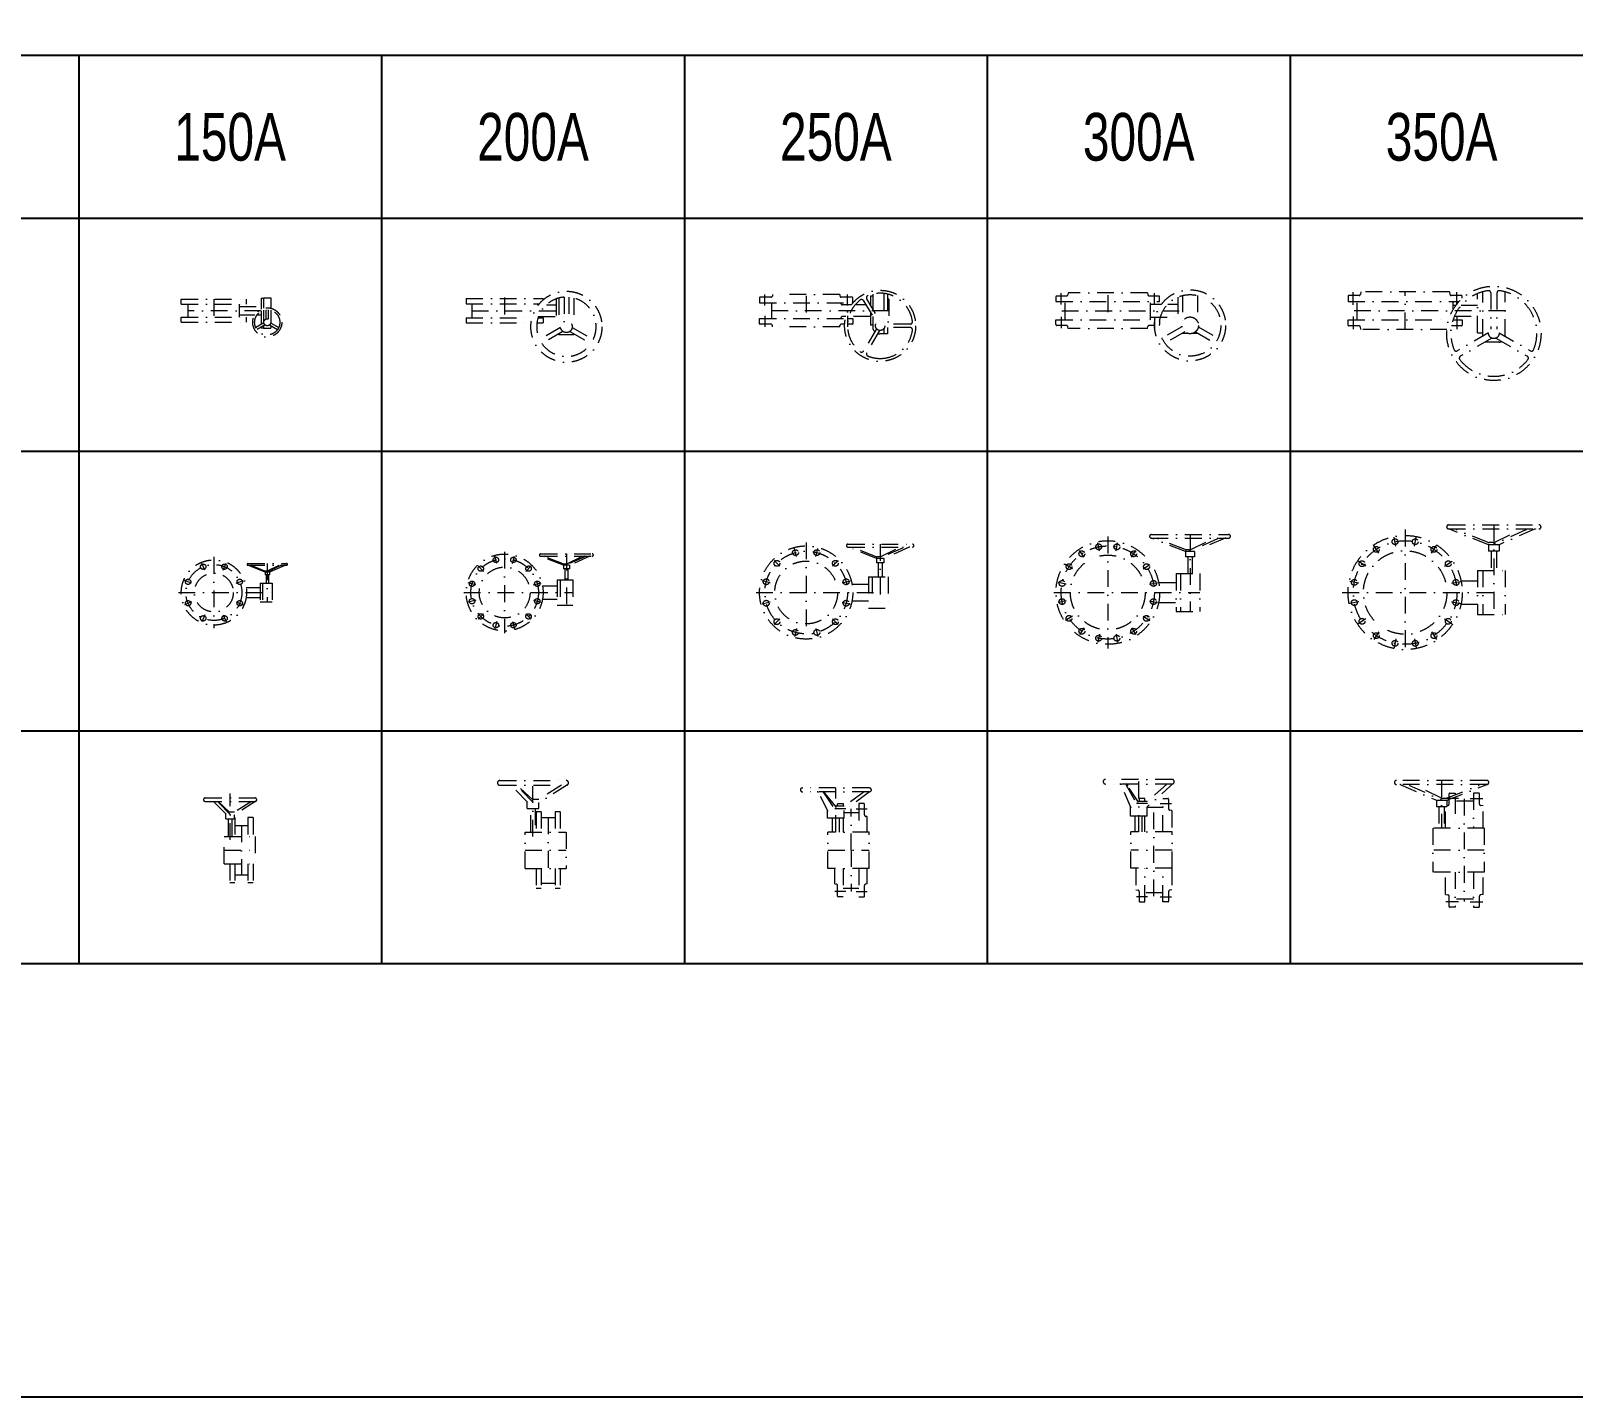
# Model space of a CAD drawing. Extents: x 0 to 60630, y 0 to 46389.
# Drawn here: x 13639 to 20259, y 0 to 5866 of the extents above; entities that cross this region are included whole.
import ezdxf
from ezdxf.enums import TextEntityAlignment as Align

# ---------------------------------------------------------------- set-up
doc = ezdxf.new("R2010")
doc.units = 0
doc.header["$LTSCALE"] = 30
doc.header["$MEASUREMENT"] = 0
doc.linetypes.add('DGN Style 4', pattern=[4.8, 2.4, -1.2, 0, -1.2])
doc.layers.add('L(c)', color=1, linetype='DGN Style 4', lineweight=5)
doc.layers.add('L(txt)', color=2, linetype='Continuous', lineweight=13)
doc.styles.add('Style-ENGINEERING', font='ENGINEERING.shx')

# ---------------------------------------------------------------- blocks, each defined once
blk = doc.blocks.new('*U669')
for p, q in [((193.5, 272.4), (-193.5, 272.4)), ((193.5, 254.4), (-193.5, 254.4)), ((-175.2, 253.6), (-22.5, 186.8)), ((-137.5, 250.9), (4.1, 186.8)), ((-3.9, 197.3), (-119.3, 254.4)), ((22.5, 186.8), (191.7, 253.6)), ((24.4, 196.8), (160, 250.9)), ((32.2, 199.9), (32.2, 214.7)), ((35.2, 217.7), (58.2, 217.7)), ((58.2, 217.7), (58.2, 210.3)), ((58.2, 200.9), (58.2, 67.2)), ((159.2, 217.7), (136.2, 217.7)), ((136.2, 217.7), (136.2, 67.2)), ((162.2, 170.6), (162.2, 214.7)), ((-22.5, 186.8), (-22.5, 159.8)), ((-22.5, 186.8), (22.5, 186.8)), ((-22.5, 159.8), (22.5, 159.8)), ((-11.3, 159.8), (-11.3, 67.2)), ((2.1, 195.8), (19.4, 195.8)), ((11.2, 159.8), (11.2, 67.2)), ((16.2, 67.2), (16.2, 159.8)), ((22.5, 186.8), (22.5, 159.8)), ((22.5, 163.8), (27.3, 164.7)), ((32.2, 170.6), (32.2, 190.7)), ((136.2, 183.2), (58.2, 183.2)), ((178.2, 162.7), (167.1, 164.7)), ((178.2, 67.2), (178.2, 162.7)), ((182.7, 67.2), (-37.8, 67.2)), ((-37.8, 67.2), (-37.8, -121.8)), ((182.7, 67.2), (182.7, -121.8)), ((182.7, -121.8), (-37.8, -121.8)), ((16.2, -217.3), (16.2, -121.8)), ((58.2, -121.8), (58.2, -272.3)), ((136.2, -121.8), (136.2, -272.3)), ((178.2, -217.3), (178.2, -121.8)), ((16.2, -217.3), (27.3, -219.4)), ((32.2, -269.3), (32.2, -225.3)), ((136.2, -237.8), (58.2, -237.8)), ((162.2, -269.3), (162.2, -225.3)), ((178.2, -217.3), (167.1, -219.4)), ((58.2, -272.3), (35.2, -272.3)), ((136.2, -272.3), (159.2, -272.3))]:
    blk.add_line(p, q)
for centre, radius, start, end in [((-193.5, 263.4), 9, 90, 270), ((193.5, 263.4), 9, 270, 90), ((-178.8, 245.4), 9, 66.38771, 90), ((-136.8, 252.6), 1.8, 90, 245.65654), ((35.2, 214.7), 3, 90, 180), ((159.2, 214.7), 3, 0, 90), ((159.3, 252.6), 1.8, 291.74583, 90), ((196.6, 241.1), 13.5, 97.96642, 111.54309), ((2.1, 209.3), 13.5, 243.68267, 270), ((19.4, 209.3), 13.5, 270, 291.74559), ((26.2, 170.6), 6, 280.61966, 360), ((168.2, 170.6), 6, 180, 259.38034), ((26.2, -225.3), 6, 0, 79.38034), ((168.2, -225.3), 6, 100.61966, 180), ((35.2, -269.3), 3, 180, 270), ((159.2, -269.3), 3, 270, 0)]:
    blk.add_arc(centre, radius, start, end)
at = {"layer": 'L(c)'}
for p, q in [((0, 272.4), (0, 67.2)), ((72.2, 195.2), (18.2, 195.2)), ((97.2, 193.2), (97.2, -247.8)), ((122.2, 195.2), (176.2, 195.2)), ((182.7, -27.3), (-37.8, -27.3)), ((72.2, -249.8), (18.2, -249.8)), ((122.2, -249.8), (176.2, -249.8))]:
    blk.add_line(p, q, dxfattribs=at)
blk = doc.blocks.new('*U671')
for centre, radius in [((0, 0), 245), ((-43.4, 218.2), 12.5), ((43.4, 218.2), 12.5), ((-185, 123.6), 12.5), ((0, 0), 179.1), ((-123.6, 185), 12.5), ((123.6, 185), 12.5), ((185, 123.6), 12.5), ((-218.2, 43.4), 12.5), ((218.2, 43.4), 12.5), ((-218.2, -43.4), 12.5), ((218.2, -43.4), 12.5), ((-185, -123.6), 12.5), ((185, -123.6), 12.5), ((-123.6, -185), 12.5), ((123.6, -185), 12.5), ((-43.4, -218.2), 12.5), ((43.4, -218.2), 12.5)]:
    blk.add_circle(centre, radius)
at = {"layer": 'L(c)'}
for p, q in [((-112.8, 168.8), (-134.4, 201.2)), ((-39.6, 199.1), (-47.2, 237.3)), ((39.6, 199.1), (47.2, 237.3)), ((112.8, 168.8), (134.5, 201.2)), ((-168.8, 112.8), (-201.2, 134.4)), ((168.8, 112.8), (201.2, 134.4)), ((-199.1, 39.6), (-237.3, 47.2)), ((199.1, 39.6), (237.4, 47.2)), ((-199.1, -39.6), (-237.3, -47.2)), ((199.1, -39.6), (237.4, -47.2)), ((-168.8, -112.8), (-201.2, -134.5)), ((168.8, -112.8), (201.2, -134.5)), ((-112.8, -168.8), (-134.4, -201.2)), ((112.8, -168.8), (134.5, -201.2)), ((-39.6, -199.1), (-47.2, -237.4)), ((39.6, -199.1), (47.2, -237.4))]:
    blk.add_line(p, q, dxfattribs=at)
blk.add_circle((0, 0), 222.5, dxfattribs=at)
blk = doc.blocks.new('*U670')
for p, q in [((30.4, 280.3), (417.6, 280.3)), ((30.6, 262.3), (417.6, 262.3)), ((201.6, 194.8), (30.6, 262.3)), ((199.7, 204.8), (64.1, 258.9)), ((222, 203.8), (204.7, 203.8)), ((361.6, 258.9), (219, 194.3)), ((228, 205.2), (343.4, 262.3)), ((399.3, 261.6), (246.6, 194.8)), ((201.6, 194.8), (201.6, 167.8)), ((246.6, 194.8), (201.6, 194.8)), ((246.6, 167.8), (201.6, 167.8)), ((212.8, 167.8), (212.8, 84.1)), ((235.3, 167.8), (235.3, 84.1)), ((246.6, 194.8), (246.6, 167.8)), ((153.9, 84.1), (272.7, 84.1)), ((153.9, 84.1), (153.9, -104.9)), ((176.4, 84.1), (176.4, -104.9)), ((272.7, 84.1), (272.7, -104.9)), ((83.3, 39.1), (153.9, 39.1)), ((83.3, -59.9), (153.9, -59.9)), ((153.9, -104.9), (272.7, -104.9))]:
    blk.add_line(p, q)
for centre, radius, start, end in [((30.6, 271.3), 9, 90, 270), ((417.6, 271.3), 9, 270, 90), ((64.8, 260.5), 1.8, 90, 248.25418), ((204.7, 217.3), 13.5, 248.25441, 270), ((222, 217.3), 13.5, 270, 296.31732), ((360.9, 260.5), 1.8, 294.34346, 90), ((402.9, 253.3), 9, 90, 113.61229)]:
    blk.add_arc(centre, radius, start, end)
at = {"layer": 'L(c)'}
for p, q in [((224.1, 280.3), (224.1, -104.9)), ((-156.6, 259.6), (-156.6, -280.4)), ((-426.6, -10.4), (272.7, -10.4))]:
    blk.add_line(p, q, dxfattribs=at)
blk.add_blockref('*U671', (-156.6, -10.4), dxfattribs=at)
blk = doc.blocks.new('*U672')
for p, q in [((-414.1, 159.2), (-414.1, 136.2)), ((-414.1, 136.2), (61.7, 136.2)), ((-367.1, 162.2), (-411.1, 162.2)), ((-374.6, 58.2), (-374.6, 136.2)), ((-359.1, 178.2), (-361.2, 167.1)), ((20.9, 178.2), (-359.1, 178.2)), ((20.9, 178.2), (23, 167.1)), ((72.9, 162.2), (28.9, 162.2)), ((36.4, 101.6), (36.4, 136.2)), ((75.9, 150.3), (75.9, 159.2)), ((141.4, 2.7), (141.4, 170.6)), ((163.9, -11.9), (163.9, 178.2)), ((198.1, 174.1), (198.1, 18)), ((225.1, 174.1), (225.1, 18)), ((260.2, -10.8), (260.2, 178)), ((36.4, 120.6), (48.9, 120.6)), ((42.5, 73.8), (141.4, 73.8)), ((71.9, 120.6), (141.4, 120.6)), ((-414.1, 35.2), (-414.1, 58.2)), ((-414.1, 58.2), (17.6, 58.2)), ((-367.1, 32.2), (-411.1, 32.2)), ((-359.1, 16.2), (-361.2, 27.3)), ((9.7, 16.2), (-359.1, 16.2)), ((72.9, 32.2), (29.9, 32.2)), ((36.5, 58.2), (75.9, 58.2)), ((189.2, 2.7), (54.1, -75.3)), ((75.9, 58.2), (75.9, 35.2)), ((141.4, 2.7), (163.9, 2.7)), ((233.9, 2.7), (369.1, -75.3)), ((202.7, -20.7), (67.6, -98.7)), ((233.2, -37.8), (173.1, -37.8)), ((220.4, -20.7), (355.6, -98.7))]:
    blk.add_line(p, q)
for radius in [202.5, 22.5]:
    blk.add_circle((211.6, 0), radius)
for centre, radius, start, end in [((-411.1, 159.2), 3, 90, 180), ((-367.1, 168.2), 6, 270, 349.38034), ((28.9, 168.2), 6, 190.61966, 270), ((211.6, 0), 184.5, 97.36589, 202.63413), ((72.9, 159.2), 3, 0, 90), ((189.1, 174.1), 9, 0, 97.36589), ((234.1, 174.1), 9, 82.63411, 180), ((211.6, 0), 184.5, 337.36587, 82.63411), ((-411.1, 35.2), 3, 180, 270), ((-367.1, 26.2), 6, 10.61966, 90), ((72.9, 35.2), 3, 270, 0), ((233.2, -10.8), 27, 270, 296.3863), ((49.6, -67.5), 9, 202.63413, 299.99999), ((72.1, -106.5), 9, 119.99999, 217.36588), ((211.6, 0), 184.5, 217.36588, 322.63412), ((351.1, -106.5), 9, 322.63412, 60.00001), ((373.6, -67.5), 9, 240.00004, 337.36587)]:
    blk.add_arc(centre, radius, start, end)
at = {"layer": 'L(c)'}
for p, q in [((-391.6, 122.2), (-391.6, 176.2)), ((-169.1, 17.1), (-169.1, 177.3)), ((53.4, 122.2), (53.4, 176.2)), ((-391.6, 72.2), (-391.6, 18.2)), ((260.2, 97.2), (-389.6, 97.2)), ((53.4, 72.2), (53.4, 18.2))]:
    blk.add_line(p, q, dxfattribs=at)
blk = doc.blocks.new('*U674')
for p, q in [((-19, 222.5), (-19, -222.5)), ((2, 222.5), (-19, 222.5)), ((5, 177.8), (5, 219.5)), ((19, 170), (9.7, 172)), ((19, -170), (19, 170)), ((5, -219.5), (5, -177.9)), ((19, -170), (9.7, -172)), ((-19, -222.5), (2, -222.5))]:
    blk.add_line(p, q)
for centre, radius, start, end in [((2, 219.5), 3, 0, 90), ((11, 177.8), 6, 180, 257.90524), ((11, -177.9), 6, 102.09476, 180), ((2, -219.5), 3, 270, 0)]:
    blk.add_arc(centre, radius, start, end)
blk = doc.blocks.new('*U673')
for p, q in [((-324.5, 24), (-324.5, 102)), ((41.5, 24), (41.5, 102)), ((41.5, 91), (89.1, 91)), ((115.9, 91), (159.5, 91)), ((159.5, 121.3), (159.5, -15.6)), ((179.5, 128.1), (179.5, 16.5)), ((243.5, 128.1), (243.5, 16.5)), ((-364, 3), (-364, 24)), ((-364, 24), (60.9, 24)), ((41.5, 35), (159.5, 35)), ((56.5, 35), (63.1, 35)), ((81, 19.9), (81, 3)), ((-319.4, 0), (-361, 0)), ((-311.5, -14), (-313.5, -4.8)), ((28.5, -14), (-311.5, -14)), ((28.5, -14), (30.5, -4.8)), ((59, 0), (36.3, 0)), ((176, -6), (92.3, -54.4)), ((188.5, -27.7), (104.8, -76)), ((179.3, -33), (179.5, -33)), ((179.5, -32.9), (179.5, -34)), ((179.5, -34), (199.6, -34)), ((199, -33.8), (199, -34)), ((223.3, -34), (243.5, -34)), ((234.5, -27.7), (319, -76.5)), ((243.5, -32.9), (243.5, -34)), ((247, -6), (331.5, -54.9))]:
    blk.add_line(p, q)
for radius in [152.5, 132, 36]:
    blk.add_circle((211.5, 0), radius)
for centre, radius, start, end in [((-361, 3), 3, 180, 270), ((78, 3), 3, 299.94241, 0), ((-319.4, -6), 6, 12.09476, 90), ((36.3, -6), 6, 90, 167.90524)]:
    blk.add_arc(centre, radius, start, end)
at = {"layer": 'L(c)'}
for p, q in [((-341.5, 90), (-341.5, 138)), ((58.5, 90), (58.5, 138)), ((-141.5, 129), (-141.5, -1)), ((-341.5, 36), (-341.5, -12)), ((-339.5, 63), (179.5, 63)), ((58.5, 36), (58.5, -12))]:
    blk.add_line(p, q, dxfattribs=at)
at = {"rotation": 90}
blk.add_blockref('*U674', (-141.5, 121), dxfattribs=at)
blk = doc.blocks.new('*U676')
for centre, radius in [((0, 0), 222.5), ((-39, 196.1), 12.5), ((39, 196.1), 12.5), ((0, 0), 160.5), ((-111.1, 166.3), 12.5), ((111.1, 166.3), 12.5), ((-166.3, 111.1), 12.5), ((166.3, 111.1), 12.5), ((-196.2, 39), 12.5), ((196.2, 39), 12.5), ((-196.2, -39), 12.5), ((196.2, -39), 12.5), ((-166.3, -111.1), 12.5), ((166.3, -111.1), 12.5), ((-111.1, -166.3), 12.5), ((-39, -196.2), 12.5), ((39, -196.2), 12.5), ((111.1, -166.3), 12.5)]:
    blk.add_circle(centre, radius)
at = {"layer": 'L(c)'}
for p, q in [((-35.6, 179), (-42.4, 213.3)), ((35.6, 179), (42.4, 213.3)), ((-101.4, 151.7), (-120.8, 180.8)), ((101.4, 151.7), (120.8, 180.8)), ((-151.7, 101.4), (-180.8, 120.8)), ((151.7, 101.4), (180.8, 120.8)), ((-179, 35.6), (-213.3, 42.4)), ((179, 35.6), (213.3, 42.4)), ((-179, -35.6), (-213.3, -42.4)), ((179, -35.6), (213.3, -42.4)), ((-151.7, -101.4), (-180.8, -120.8)), ((151.7, -101.4), (180.8, -120.8)), ((-101.4, -151.8), (-120.8, -180.9)), ((-35.6, -179), (-42.4, -213.3)), ((35.6, -179), (42.4, -213.3)), ((101.4, -151.8), (120.8, -180.9))]:
    blk.add_line(p, q, dxfattribs=at)
blk.add_circle((0, 0), 200, dxfattribs=at)
blk = doc.blocks.new('*U675')
for p, q in [((39.4, 244.5), (371.2, 244.5)), ((39.6, 229.1), (371.2, 229.1)), ((186.1, 171.3), (39.6, 229.1)), ((184.5, 179.8), (68.3, 226.1)), ((323.3, 226.2), (201, 170.8)), ((208.7, 180.2), (307.7, 229.1)), ((355.6, 228.5), (224.7, 171.3)), ((186.1, 171.3), (186.1, 148.1)), ((224.7, 171.3), (186.1, 171.3)), ((224.7, 148.1), (186.1, 148.1)), ((203.6, 179), (188.8, 179)), ((195.8, 148.1), (195.8, 76.4)), ((215, 148.1), (215, 76.4)), ((224.7, 171.3), (224.7, 148.1)), ((145.2, 76.4), (247.1, 76.4)), ((145.2, 76.4), (145.2, -85.6)), ((164.5, 76.4), (164.5, -85.6)), ((247.1, 76.4), (247.1, -85.6)), ((70.8, 37.8), (145.2, 37.8)), ((70.8, -47), (145.2, -47)), ((145.2, -85.6), (247.1, -85.6))]:
    blk.add_line(p, q)
for centre, radius, start, end in [((39.6, 236.8), 7.71, 90, 270), ((68.9, 227.6), 1.54, 90, 248.25418), ((322.6, 227.6), 1.54, 294.34346, 90), ((358.6, 221.4), 7.71, 90, 113.61229), ((371.2, 236.8), 7.71, 270, 90), ((188.8, 190.5), 11.6, 248.25441, 270), ((203.6, 190.5), 11.6, 270, 296.31732)]:
    blk.add_arc(centre, radius, start, end)
at = {"layer": 'L(c)'}
for p, q in [((-147.6, 235.4), (-147.6, -244.6)), ((205.4, 244.5), (205.4, -85.6)), ((-379, -4.6), (247.1, -4.6))]:
    blk.add_line(p, q, dxfattribs=at)
blk.add_blockref('*U676', (-147.6, -4.6), dxfattribs=at)
blk = doc.blocks.new('*U677')
for p, q in [((142.5, 259.8), (-142.5, 259.8)), ((142.5, 239.8), (-142.5, 239.8)), ((-33, 136.6), (-76.3, 236.8)), ((-53.5, 235.3), (1.4, 135.6)), ((-0.7, 162.3), (-47.6, 232)), ((151.9, 246.4), (36, 141.7)), ((121.1, 239.8), (36, 162.9)), ((-36, 101.8), (-36, 143.6)), ((36, 164.8), (-2.4, 164.8)), ((2, 175.3), (2, 164.8)), ((26, 178.3), (5, 178.3)), ((26, 164.8), (26, 178.3)), ((36, 162.9), (36, 164.8)), ((36, 101.8), (36, 141.7)), ((104, 138.8), (36, 138.8)), ((104, 178.3), (125, 178.3)), ((104, 33.8), (104, 178.3)), ((128, 175.3), (128, 133.6)), ((36, 101.8), (-36, 101.8)), ((-15, 33.8), (-15, 101.8)), ((15, 33.8), (15, 101.8)), ((26, 33.8), (26, 101.8)), ((142, 125.8), (132.8, 127.7)), ((142, 125.8), (142, 33.8)), ((-34, -122.2), (-34, 33.8)), ((143, 33.8), (-34, 33.8)), ((143, -122.2), (143, 33.8)), ((143, -122.2), (-34, -122.2)), ((-12, -122.2), (-12, -214.2)), ((26, -266.7), (26, -122.2)), ((104, -266.7), (104, -122.2)), ((142, -122.2), (142, -214.2)), ((-12, -214.2), (-2.7, -216.2)), ((2, -222.1), (2, -263.7)), ((104, -227.2), (26, -227.2)), ((128, -222.1), (128, -263.7)), ((142, -214.2), (132.8, -216.2)), ((5, -266.7), (26, -266.7)), ((125, -266.7), (104, -266.7))]:
    blk.add_line(p, q)
for centre, radius, start, end in [((-142.5, 249.8), 10, 90, 270), ((-80.9, 234.8), 5, 23.41739, 90), ((-80.9, 234.8), 5, 23.41722, 90), ((-50.9, 236.8), 3, 90, 208.8192), ((-43.5, 234.8), 5, 90, 213.93964), ((142.5, 249.8), 10, 270, 90), ((5, 175.3), 3, 90, 180), ((125, 175.3), 3, 0, 90), ((134, 133.6), 6, 180, 257.90524), ((-4, -222.1), 6, 0, 77.90524), ((5, -263.7), 3, 180, 270), ((125, -263.7), 3, 270, 0), ((134, -222.1), 6, 102.09476, 180)]:
    blk.add_arc(centre, radius, start, end)
at = {"layer": 'L(c)'}
for p, q in [((0, 33.8), (0, 266.7)), ((38, 155.8), (-10, 155.8)), ((65, -242.2), (65, 153.8)), ((92, 155.8), (140, 155.8)), ((143, -44.2), (-34, -44.2)), ((38, -244.2), (-10, -244.2)), ((92, -244.2), (140, -244.2))]:
    blk.add_line(p, q, dxfattribs=at)
blk = doc.blocks.new('*U678')
for p, q in [((142.5, 233.5), (-142.5, 233.5)), ((142.5, 217.2), (-142.5, 217.2)), ((-33, 132.8), (-76.3, 214.7)), ((-53.5, 213.5), (1.4, 132)), ((-0.7, 153.9), (-47.6, 210.8)), ((121.1, 217.2), (36, 154.4)), ((144.6, 217.2), (36, 137.1)), ((-36, 104.4), (-36, 138.5)), ((36, 155.9), (-2.4, 155.9)), ((7, 155.9), (7, 164.5)), ((9, 166.5), (31, 166.5)), ((31, 166.5), (31, 155.9)), ((36, 104.4), (36, 137.1)), ((121, 166.5), (99, 166.5)), ((99, 166.5), (99, 44.5)), ((123, 117.6), (123, 164.5)), ((36, 104.4), (-36, 104.4)), ((-15, 44.5), (-15, 104.4)), ((15, 44.5), (15, 104.4)), ((31, 104.4), (31, 44.5)), ((36, 129), (99, 129)), ((135, 110.5), (128, 111.7)), ((135, 44.5), (135, 110.5)), ((-34, -111.5), (-34, 44.5)), ((143, 44.5), (-34, 44.5)), ((143, -111.5), (143, 44.5)), ((143, -111.5), (-34, -111.5)), ((-5, -177.5), (-5, -111.5)), ((31, -111.5), (31, -233.5)), ((99, -111.5), (99, -233.5)), ((135, -177.5), (135, -111.5)), ((-5, -177.5), (2, -178.7)), ((7, -231.5), (7, -184.6)), ((31, -196), (99, -196)), ((123, -231.5), (123, -184.6)), ((135, -177.5), (128, -178.7)), ((31, -233.5), (9, -233.5)), ((99, -233.5), (121, -233.5))]:
    blk.add_line(p, q)
for centre, radius, start, end in [((9, 164.5), 2, 90, 180), ((121, 164.5), 2, 0, 90), ((129, 117.6), 6, 180, 260.53768), ((1, -184.6), 6, 0, 80.53768), ((129, -184.6), 6, 99.46232, 180), ((9, -231.5), 2, 180, 270), ((121, -231.5), 2, 270, 0)]:
    blk.add_arc(centre, radius, start, end)
for centre, major_axis, start_param, end_param in [((-142.5, 225.4), (-10, 0), 4.712389, 7.853982), ((-80.9, 213.1), (5, 0), 0.408711, 1.570796), ((-80.9, 213.1), (5, 0), 0.408708, 1.570796), ((-50.9, 214.7), (-3, 0), 4.712389, 6.786175), ((-43.5, 213.1), (-5, 0), 4.712389, 6.875544), ((142.5, 225.4), (-10, 0), 1.570796, 4.712389)]:
    blk.add_ellipse(centre, major_axis=major_axis, ratio=0.817278, start_param=start_param, end_param=end_param)
at = {"layer": 'L(c)'}
for p, q in [((0, 44.5), (0, 233.5)), ((43, 144), (-5, 144)), ((65, -33.5), (65, 144)), ((87, 144), (135, 144)), ((-34, -33.5), (143, -33.5)), ((65, -33.5), (65, -211)), ((43, -211), (-5, -211)), ((87, -211), (135, -211))]:
    blk.add_line(p, q, dxfattribs=at)
blk = doc.blocks.new('*U680')
for centre, radius in [((0, 0), 200), ((-125.5, 125.5), 12.5), ((0, 0), 134.8), ((-45.9, 171.4), 12.5), ((45.9, 171.4), 12.5), ((125.5, 125.5), 12.5), ((-171.5, 45.9), 12.5), ((171.5, 45.9), 12.5), ((-171.5, -46), 12.5), ((171.5, -46), 12.5), ((-125.5, -125.5), 12.5), ((125.5, -125.5), 12.5), ((-45.9, -171.5), 12.5), ((45.9, -171.5), 12.5)]:
    blk.add_circle(centre, radius)
at = {"layer": 'L(c)'}
for p, q in [((-113.1, 113.1), (-137.9, 137.9)), ((-41.4, 154.5), (-50.5, 188.3)), ((41.4, 154.5), (50.5, 188.3)), ((113.1, 113.1), (137.9, 137.9)), ((-154.5, 41.4), (-188.4, 50.5)), ((154.5, 41.4), (188.4, 50.5)), ((-154.5, -41.4), (-188.4, -50.5)), ((154.5, -41.4), (188.4, -50.5)), ((-113.1, -113.1), (-137.9, -137.9)), ((113.1, -113.1), (137.9, -137.9)), ((-41.4, -154.6), (-50.5, -188.4)), ((41.4, -154.6), (50.5, -188.4))]:
    blk.add_line(p, q, dxfattribs=at)
blk.add_circle((0, 0), 177.5, dxfattribs=at)
blk = doc.blocks.new('*U679')
for p, q in [((55.6, 207.6), (332.1, 207.6)), ((55.7, 194.7), (332.1, 194.7)), ((177.9, 146.5), (55.8, 194.7)), ((176.5, 153.6), (79.7, 192.3)), ((177.9, 146.5), (177.9, 127.3)), ((210, 146.5), (177.9, 146.5)), ((192.4, 153), (180.1, 153)), ((292.1, 192.3), (190.3, 146.2)), ((196.7, 154), (279.2, 194.7)), ((319, 194.2), (210, 146.5)), ((210, 146.5), (210, 127.3)), ((143.8, 67.5), (228.6, 67.5)), ((143.8, 67.5), (143.8, -67.5)), ((159.9, 67.5), (159.9, -67.5)), ((210, 127.3), (177.9, 127.3)), ((185.9, 127.3), (185.9, 67.5)), ((202, 127.3), (202, 67.5)), ((228.6, 67.5), (228.6, -67.5)), ((73.3, 35.4), (143.8, 35.4)), ((73.3, -35.3), (143.8, -35.3)), ((143.8, -67.5), (228.6, -67.5))]:
    blk.add_line(p, q)
for centre, major_axis, start_param, end_param in [((55.7, 201.2), (6.43, 0), 1.570796, 4.712389), ((332.1, 201.2), (-6.43, 0), 1.570796, 4.712389), ((80.2, 193.5), (-1.29, 0), 4.712389, 7.474445), ((180.1, 162.6), (9.64, 0), 4.332857, 4.712389), ((192.4, 162.6), (9.64, 0), 4.712389, 5.171713), ((291.6, 193.5), (1.29, 0), 5.137263, 7.853982), ((321.6, 188.3), (-6.43, 0), 4.712389, 5.124501)]:
    blk.add_ellipse(centre, major_axis=major_axis, ratio=0.99996, start_param=start_param, end_param=end_param)
at = {"layer": 'L(c)'}
for p, q in [((-123.6, 215), (-123.6, -215)), ((193.9, 207.6), (193.9, -67.5)), ((-338.6, 0), (228.6, 0))]:
    blk.add_line(p, q, dxfattribs=at)
blk.add_blockref('*U680', (-123.6, 0), dxfattribs=at)
blk = doc.blocks.new('*U682')
for p, q in [((-18, 200), (-18, -200)), ((4, 200), (-18, 200)), ((6, 151.1), (6, 198)), ((18, 144), (11, 145.2)), ((18, -144), (18, 144)), ((6, -198), (6, -151.1)), ((18, -144), (11, -145.2)), ((-18, -200), (4, -200))]:
    blk.add_line(p, q)
for centre, radius, start, end in [((4, 198), 2, 0, 90), ((12, 151.1), 6, 180, 260.53768), ((4, -198), 2, 270, 0), ((12, -151.1), 6, 99.46232, 180)]:
    blk.add_arc(centre, radius, start, end)
blk = doc.blocks.new('*U681')
for p, q in [((151.7, 136.3), (151.7, 70.4)), ((199.7, 139.1), (199.7, 12)), ((215.7, 136.3), (215.7, 7.5)), ((-282.8, 99), (-282.8, 31)), ((60.6, 90), (22.2, 90)), ((123.1, 90), (76.5, 90)), ((112.8, 107.8), (168, 12.3)), ((125.8, 115.3), (181, 19.8)), ((141.7, 90), (140.4, 90)), ((151.7, 127.5), (141.7, 127.5)), ((141.7, 127.5), (141.7, 87.7)), ((220.7, 115), (215.7, 115)), ((220.7, 115), (220.7, 15)), ((-333.8, 9), (-333.8, 31)), ((-333.8, 31), (34.4, 31)), ((-284.9, 7), (-331.8, 7)), ((-277.8, -5), (-278.9, 2)), ((10.2, -5), (11.4, 2)), ((31.4, 7), (17.3, 7)), ((36.6, 40), (22.2, 40)), ((64.2, 7), (43.9, 7)), ((47.2, 31), (66.2, 31)), ((141.7, 40), (49.6, 40)), ((66.2, 31), (66.2, 9)), ((141.7, 57.7), (141.7, 2.5)), ((151.7, 2.5), (141.7, 2.5)), ((151.7, 40.4), (151.7, -4)), ((312.5, 7.5), (202.3, 7.5)), ((220.7, 15), (215.7, 15)), ((10.2, -5), (-277.8, -5)), ((168, -12.3), (112.8, -107.8)), ((181, -19.8), (125.8, -115.3)), ((215.7, -34), (181.7, -34)), ((199.7, -12), (199.7, -34)), ((312.5, -7.5), (202.3, -7.5)), ((215.7, -7.5), (215.7, -34))]:
    blk.add_line(p, q)
for centre, radius, start, end in [((183.7, 0), 152.5, 0, 360), ((183.7, 0), 140, 7.73638, 112.26357), ((22.2, 97), 7, 163.34207, 270), ((183.7, 0), 140, 127.73634, 232.2637), ((104.2, 102.8), 10, 30.00001, 127.73634), ((134.5, 120.3), 10, 112.26357, 209.99999), ((-331.8, 9), 2, 180, 270), ((-284.9, 1), 6, 9.46232, 90), ((17.3, 1), 6, 90, 170.53768), ((22.2, 33), 7, 90, 196.54519), ((64.2, 9), 2, 270, 0), ((183.7, 0), 20, 0, 360), ((312.5, 17.5), 10, 270, 7.73638), ((181.7, -4), 30, 180, 224.99363), ((181.7, -4), 30, 253.94991, 270), ((183.7, 0), 140, 270, 352.26362), ((312.5, -17.5), 10, 352.26362, 90), ((104.2, -102.8), 10, 232.2637, 330.00001), ((134.5, -120.3), 10, 149.99998, 247.73643), ((183.7, 0), 140, 247.73643, 270)]:
    blk.add_arc(centre, radius, start, end)
at = {"layer": 'L(c)'}
for p, q in [((-311.3, 87), (-311.3, 135)), ((43.7, 87), (43.7, 135)), ((-133.8, 129), (-133.8, 1)), ((220.7, 65), (-336.3, 65)), ((-311.3, 43), (-311.3, -5)), ((43.7, 43), (43.7, -5))]:
    blk.add_line(p, q, dxfattribs=at)
at = {"rotation": 90}
blk.add_blockref('*U682', (-133.8, 117), dxfattribs=at)
blk = doc.blocks.new('*U683')
for p, q in [((-291.3, 121), (-291.3, 99)), ((-291.3, 121), (38.7, 121)), ((-291.3, 99), (22.7, 99)), ((-267.3, 99), (-267.3, 39)), ((14.7, 99), (14.7, 94)), ((14.7, 94), (18.6, 94)), ((38.7, 121), (38.7, 115.1)), ((52.6, 94), (94.7, 94)), ((94.7, 119.7), (94.7, -13.8)), ((106.7, 123.4), (106.7, -6.9)), ((128.7, 127.1), (128.7, 22.9)), ((148.7, 127.1), (148.7, 22.9)), ((170.7, 123.4), (170.7, -6.9)), ((-291.3, 39), (-8.7, 39)), ((-291.3, 39), (-291.3, 17)), ((-291.3, 17), (-12.8, 17)), ((12.4, 17), (38.7, 17)), ((17.3, 39), (38.7, 39)), ((19.1, 44), (94.7, 44)), ((38.7, 39), (38.7, 17)), ((113.9, -2.8), (24.6, -54.3)), ((123.9, -20.1), (34.6, -71.7)), ((106.7, -33), (101.6, -33)), ((106.7, -30), (106.7, -34)), ((170.7, -34), (106.7, -34)), ((153.6, -20.1), (243.1, -71.8)), ((163.6, -2.8), (253.1, -54.5)), ((170.7, -30), (170.7, -34))]:
    blk.add_line(p, q)
for radius in [152.5, 25]:
    blk.add_circle((138.7, 0), radius)
for start, end in [(94.49841, 205.50156), (334.49841, 85.50159), (214.49839, 325.50162)]:
    blk.add_arc((138.7, 0), 127.5, start, end)
at = {"layer": 'L(c)'}
for p, q in [((-267.3, 69), (151.7, 69)), ((-126.3, 125), (-126.3, 13))]:
    blk.add_line(p, q, dxfattribs=at)
blk = doc.blocks.new('*U685')
for centre, radius in [((0, 0), 165), ((-37.5, 140.1), 11.5), ((37.5, 140.1), 11.5), ((-102.5, 102.5), 11.5), ((0, 0), 109), ((102.5, 102.5), 11.5), ((-140.1, 37.5), 11.5), ((140.1, 37.5), 11.5), ((-140.1, -37.5), 11.5), ((140.1, -37.5), 11.5), ((-102.5, -102.5), 11.5), ((-37.5, -140.1), 11.5), ((37.5, -140.1), 11.5), ((102.5, -102.5), 11.5)]:
    blk.add_circle(centre, radius)
at = {"layer": 'L(c)'}
for p, q in [((-33.3, 124.1), (-41.8, 156)), ((33.3, 124.1), (41.8, 156)), ((-90.9, 90.9), (-114.2, 114.2)), ((90.9, 90.9), (114.2, 114.2)), ((-124.1, 33.3), (-156, 41.8)), ((124.1, 33.3), (156, 41.8)), ((-124.1, -33.3), (-156, -41.8)), ((124.1, -33.3), (156, -41.8)), ((-90.9, -90.9), (-114.2, -114.2)), ((-33.3, -124.1), (-41.8, -156)), ((33.3, -124.1), (41.8, -156)), ((90.9, -90.9), (114.2, -114.2))]:
    blk.add_line(p, q, dxfattribs=at)
blk.add_circle((0, 0), 145, dxfattribs=at)
blk = doc.blocks.new('*U684')
for p, q in [((51.5, 166.1), (272.7, 166.1)), ((51.6, 155.8), (272.7, 155.8)), ((149.3, 117.2), (51.6, 155.8)), ((148.2, 122.9), (70.7, 153.8)), ((240.7, 153.8), (159.2, 117)), ((164.4, 123.2), (230.3, 155.8)), ((262.2, 155.4), (175, 117.2)), ((149.3, 117.2), (149.3, 101.8)), ((175, 117.2), (149.3, 117.2)), ((175, 101.8), (149.3, 101.8)), ((160.9, 122.4), (151, 122.4)), ((155.7, 101.8), (155.7, 54)), ((168.6, 101.8), (168.6, 54)), ((175, 117.2), (175, 101.8)), ((59.7, 28.3), (122, 28.3)), ((122, 54), (189.9, 54)), ((122, 54), (122, -54)), ((134.9, 54), (134.9, -54)), ((189.9, 54), (189.9, -54)), ((59.7, -28.3), (122, -28.3)), ((122, -54), (189.9, -54))]:
    blk.add_line(p, q)
for centre, major_axis, start_param, end_param in [((51.6, 160.9), (5.14, 0), 1.570796, 4.712389), ((71.1, 154.8), (-1.03, 0), 4.712389, 7.474445), ((240.3, 154.8), (1.03, 0), 5.137263, 7.853982), ((264.3, 150.7), (-5.14, 0), 4.712389, 5.124501), ((272.7, 160.9), (-5.14, 0), 1.570796, 4.712389), ((151, 130.1), (7.71, 0), 4.332857, 4.712389), ((160.9, 130.1), (7.71, 0), 4.712389, 5.171713)]:
    blk.add_ellipse(centre, major_axis=major_axis, ratio=0.99996, start_param=start_param, end_param=end_param)
at = {"layer": 'L(c)'}
for p, q in [((-102.9, 175), (-102.9, -175)), ((162.1, 166.1), (162.1, -54)), ((-277.9, 0), (189.9, 0))]:
    blk.add_line(p, q, dxfattribs=at)
blk.add_blockref('*U685', (-102.9, 0), dxfattribs=at)
blk = doc.blocks.new('*U686')
for p, q in [((-142.5, 219.5), (142.5, 219.5)), ((-142.5, 199.5), (142.5, 199.5)), ((-23.3, 127.2), (-95.7, 199.5)), ((-1.3, 136.8), (-68.6, 199.5)), ((147.8, 201.1), (25, 123.5)), ((121.7, 199.5), (25, 138.5)), ((1, 125.3), (-71.7, 198.1)), ((25, 138.5), (-3.1, 138.5)), ((-25, 99.5), (-25, 128.8)), ((-25, 99.5), (25, 99.5)), ((-9, -1.5), (-9, 99.5)), ((9, 99.5), (9, -1.5)), ((35, 85.5), (13, 85.5)), ((13, 85.5), (13, -1.5)), ((25, 99.5), (25, 123.5)), ((35, 85.5), (35, -1.5)), ((117, 85.5), (95, 85.5)), ((95, 85.5), (95, -1.5)), ((117, 85.5), (117, -1.5)), ((35, 61.5), (95, 61.5)), ((-34, -157.5), (-34, -1.5)), ((-34, -1.5), (143, -1.5)), ((143, -1.5), (143, -157.5)), ((-34, -157.5), (143, -157.5)), ((13, -157.5), (13, -244.5)), ((35, -157.5), (35, -244.5)), ((95, -157.5), (95, -244.5)), ((117, -157.5), (117, -244.5)), ((35, -244.5), (13, -244.5)), ((35, -220.5), (95, -220.5)), ((117, -244.5), (95, -244.5))]:
    blk.add_line(p, q)
for centre, start, end in [((-142.5, 209.5), 90, 270), ((142.5, 209.5), 270, 90)]:
    blk.add_arc(centre, 10, start, end)
at = {"layer": 'L(c)'}
for p, q in [((0, -20.6), (0, 244.5)), ((65, 61.5), (65, -220.5)), ((-34, -79.5), (143, -79.5))]:
    blk.add_line(p, q, dxfattribs=at)
blk = doc.blocks.new('*U687')
for p, q in [((-106.9, 172.8), (106.9, 172.8)), ((-106.9, 157.8), (106.9, 157.8)), ((-17.5, 103.5), (-71.8, 157.8)), ((0.8, 102.1), (-53.8, 156.7)), ((-1, 110.7), (-51.4, 157.8)), ((110.9, 158.9), (18.7, 100.8)), ((91.3, 157.8), (18.7, 112)), ((-18.8, 82.8), (-18.8, 104.7)), ((-18.8, 82.8), (18.7, 82.8)), ((-6.8, 7), (-6.8, 82.8)), ((18.7, 112), (-2.4, 112)), ((6.7, 82.8), (6.7, 7)), ((18.7, 82.8), (18.7, 100.8)), ((20.7, 88.5), (18.7, 88.5)), ((20.7, 88.5), (20.7, 7)), ((98.7, 88.5), (76.7, 88.5)), ((76.7, 88.5), (76.7, 7)), ((98.7, 88.5), (98.7, 7)), ((-25.5, -110), (-25.5, 7)), ((-25.5, 7), (107.2, 7)), ((20.7, 54.3), (76.7, 54.3)), ((107.2, 7), (107.2, -110)), ((-25.5, -110), (107.2, -110)), ((-1.3, -110), (-1.3, -191.5)), ((20.7, -110), (20.7, -191.5)), ((76.7, -110), (76.7, -191.5)), ((98.7, -110), (98.7, -191.5)), ((20.7, -191.5), (-1.3, -191.5)), ((20.7, -157.2), (76.7, -157.2)), ((98.7, -191.5), (76.7, -191.5))]:
    blk.add_line(p, q)
for centre, start, end in [((-106.9, 165.3), 90, 270), ((106.9, 165.3), 270, 90)]:
    blk.add_arc(centre, 7.5, start, end)
at = {"layer": 'L(c)'}
for p, q in [((0, -7.3), (0, 191.5)), ((48.7, 54.3), (48.7, -157.2)), ((-25.5, -51.5), (107.2, -51.5))]:
    blk.add_line(p, q, dxfattribs=at)
blk = doc.blocks.new('*U689')
for centre, radius in [((0, 0), 140), ((0, 0), 83.3), ((-45.9, 110.9), 11.5), ((45.9, 110.9), 11.5), ((-110.9, 45.9), 11.5), ((110.9, 45.9), 11.5), ((-110.9, -45.9), 11.5), ((110.9, -45.9), 11.5), ((-45.9, -110.9), 11.5), ((45.9, -110.9), 11.5)]:
    blk.add_circle(centre, radius)
at = {"layer": 'L(c)'}
for p, q in [((-39.6, 95.6), (-52.2, 126.1)), ((39.6, 95.6), (52.2, 126.1)), ((-95.6, 39.6), (-126.1, 52.2)), ((95.6, 39.6), (126.1, 52.2)), ((-95.6, -39.6), (-126.1, -52.2)), ((95.6, -39.6), (126.1, -52.2)), ((-39.6, -95.6), (-52.2, -126.1)), ((39.6, -95.6), (52.2, -126.1))]:
    blk.add_line(p, q, dxfattribs=at)
blk.add_circle((0, 0), 120, dxfattribs=at)
blk = doc.blocks.new('*U688')
for p, q in [((64.4, 124.6), (230.3, 124.6)), ((64.4, 116.8), (230.3, 116.8)), ((137.7, 87.9), (64.5, 116.8)), ((136.9, 92.2), (78.8, 115.4)), ((137.7, 87.9), (137.7, 76.4)), ((157, 87.9), (137.7, 87.9)), ((157, 76.4), (137.7, 76.4)), ((146.4, 91.8), (139, 91.8)), ((142.5, 76.4), (142.5, 40.5)), ((206.3, 115.4), (145.6, 87.9)), ((149, 92.4), (198.5, 116.8)), ((152.2, 76.4), (152.2, 40.5)), ((222.4, 116.5), (157, 87.9)), ((157, 87.9), (157, 76.4)), ((56.7, 21.2), (117.3, 21.2)), ((117.3, 40.5), (168.2, 40.5)), ((117.3, 40.5), (117.3, -40.5)), ((126.9, 40.5), (126.9, -40.5)), ((168.2, 40.5), (168.2, -40.5)), ((56.7, -21.2), (117.3, -21.2)), ((117.3, -40.5), (168.2, -40.5))]:
    blk.add_line(p, q)
for centre, major_axis, start_param, end_param in [((64.4, 120.7), (3.86, 0), 1.570796, 4.712389), ((79.1, 116.1), (-0.771, 0), 4.712389, 7.474445), ((139, 97.6), (5.78, 0), 4.332857, 4.712389), ((146.4, 97.6), (5.78, 0), 4.712389, 5.171713), ((206, 116.1), (0.771, 0), 5.137263, 7.853982), ((224, 113), (-3.86, 0), 4.712389, 5.124501), ((230.3, 120.7), (-3.86, 0), 1.570796, 4.712389)]:
    blk.add_ellipse(centre, major_axis=major_axis, ratio=0.99996, start_param=start_param, end_param=end_param)
at = {"layer": 'L(c)'}
for p, q in [((-81.7, 152.5), (-81.7, -152.5)), ((147.3, 124.6), (147.3, -40.5)), ((-234.2, 0), (168.2, 0))]:
    blk.add_line(p, q, dxfattribs=at)
blk.add_blockref('*U689', (-81.7, 0), dxfattribs=at)
blk = doc.blocks.new('*U691')
for p, q in [((-209.5, 78.8), (70.5, 78.8)), ((-209.5, 56.8), (-209.5, 78.8)), ((70.5, 56.8), (70.5, 78.8)), ((133.5, 82.8), (143.5, 82.8)), ((133.5, 82.8), (133.5, 35.6)), ((143.5, 83.8), (175.5, 83.8)), ((143.5, 83.8), (143.5, 39.2)), ((175.5, 83.8), (175.5, 39.2)), ((-209.5, 56.8), (70.5, 56.8)), ((-209.5, 0.8), (70.5, 0.8)), ((-209.5, -21.2), (-209.5, 0.8)), ((-179.5, 0.8), (-179.5, 56.8)), ((40.5, 0.8), (40.5, 56.8)), ((40.5, 46.8), (133.5, 46.8)), ((40.5, 10.8), (105.8, 10.8)), ((70.5, -21.2), (70.5, 0.8)), ((115.9, 10.8), (133.5, 10.8)), ((133.5, 26.2), (133.5, -29)), ((143.5, 30.4), (143.5, -24.6)), ((154.4, -7.4), (154.4, 32.6)), ((164.6, -7.4), (164.6, 32.6)), ((175.5, 30.4), (175.5, -24.6)), ((-209.5, -21.2), (70.5, -21.2)), ((144.9, -23.7), (110.6, -43.5)), ((150.1, -32.6), (115.8, -52.4)), ((133.5, -43.5), (133.5, -45.2)), ((133.5, -45.2), (143.5, -45.2)), ((143.5, -37.7), (143.5, -46.2)), ((143.5, -46.2), (175.5, -46.2)), ((168.9, -32.6), (203.6, -52.6)), ((174, -23.7), (208.7, -43.7)), ((175.5, -37.7), (175.5, -46.2))]:
    blk.add_line(p, q)
for radius in [62.5, 54.1, 14.8]:
    blk.add_circle((159.5, -21.2), radius)
blk = doc.blocks.new('*U690')
at = {"layer": 'L(c)'}
for p, q in [((-75.8, 78.8), (-75.8, -21.2)), ((127.2, 28.8), (-185.8, 28.8))]:
    blk.add_line(p, q, dxfattribs=at)
blk.add_blockref('*U691', (-6.3, 0))

msp = doc.modelspace()

# ---------------------------------------------------------------- linework, layer by layer
for p, q in [((3444.1, 5761.2), (24944.1, 5761.2)), ((13844.1, 5761.2), (13844.1, 1861.2)), ((15144.1, 5761.2), (15144.1, 1861.2)), ((16444.1, 5761.2), (16444.1, 1861.2)), ((17744.1, 5761.2), (17744.1, 1861.2)), ((19044.1, 5761.2), (19044.1, 1861.2)), ((3444.1, 5061.2), (24944.1, 5061.2)), ((3444.1, 4061.2), (24944.1, 4061.2)), ((3444.1, 2861.2), (24944.1, 2861.2)), ((3444.1, 1861.2), (24944.1, 1861.2))]:
    msp.add_line(p, q)
at = {"flags": 128}
msp.add_lwpolyline([(0, 46389), (60630.1, 46389), (60630.1, 0), (0, 0)], close=True, dxfattribs=at)

# ---------------------------------------------------------------- block references
at = {"layer": 'L(c)'}
for name, p in [('*U672', (19706.6, 4567.5)), ('*U690', (14500.3, 4635.9)), ('*U683', (15798.8, 4595.7)), ('*U681', (17100.4, 4599.7)), ('*U673', (18402.8, 4601.7)), ('*U670', (19694.1, 3465.1)), ('*U679', (17090.2, 3454.7)), ('*U675', (18408.8, 3459.3)), ('*U688', (14506.2, 3454.7)), ('*U684', (15775.4, 3454.7)), ('*U686', (15794.1, 2427.9)), ('*U677', (18394.1, 2392.7)), ('*U669', (19694.1, 2375.8)), ('*U687', (14494.1, 2399.9)), ('*U678', (17094.1, 2381.9))]:
    msp.add_blockref(name, p, dxfattribs=at)

# ---------------------------------------------------------------- texts
at = {"layer": 'L(txt)', "style": 'Style-ENGINEERING', "width": 0.75}
for s, p in [('150A', (14494.1, 5411.2)), ('200A', (15794.1, 5411.2)), ('250A', (17094.1, 5411.2)), ('300A', (18394.1, 5411.2)), ('350A', (19694.1, 5411.2))]:
    msp.add_text(s, height=204.8, dxfattribs=at).set_placement(p, align=Align.MIDDLE_CENTER)

doc.saveas('drawing.dxf')
